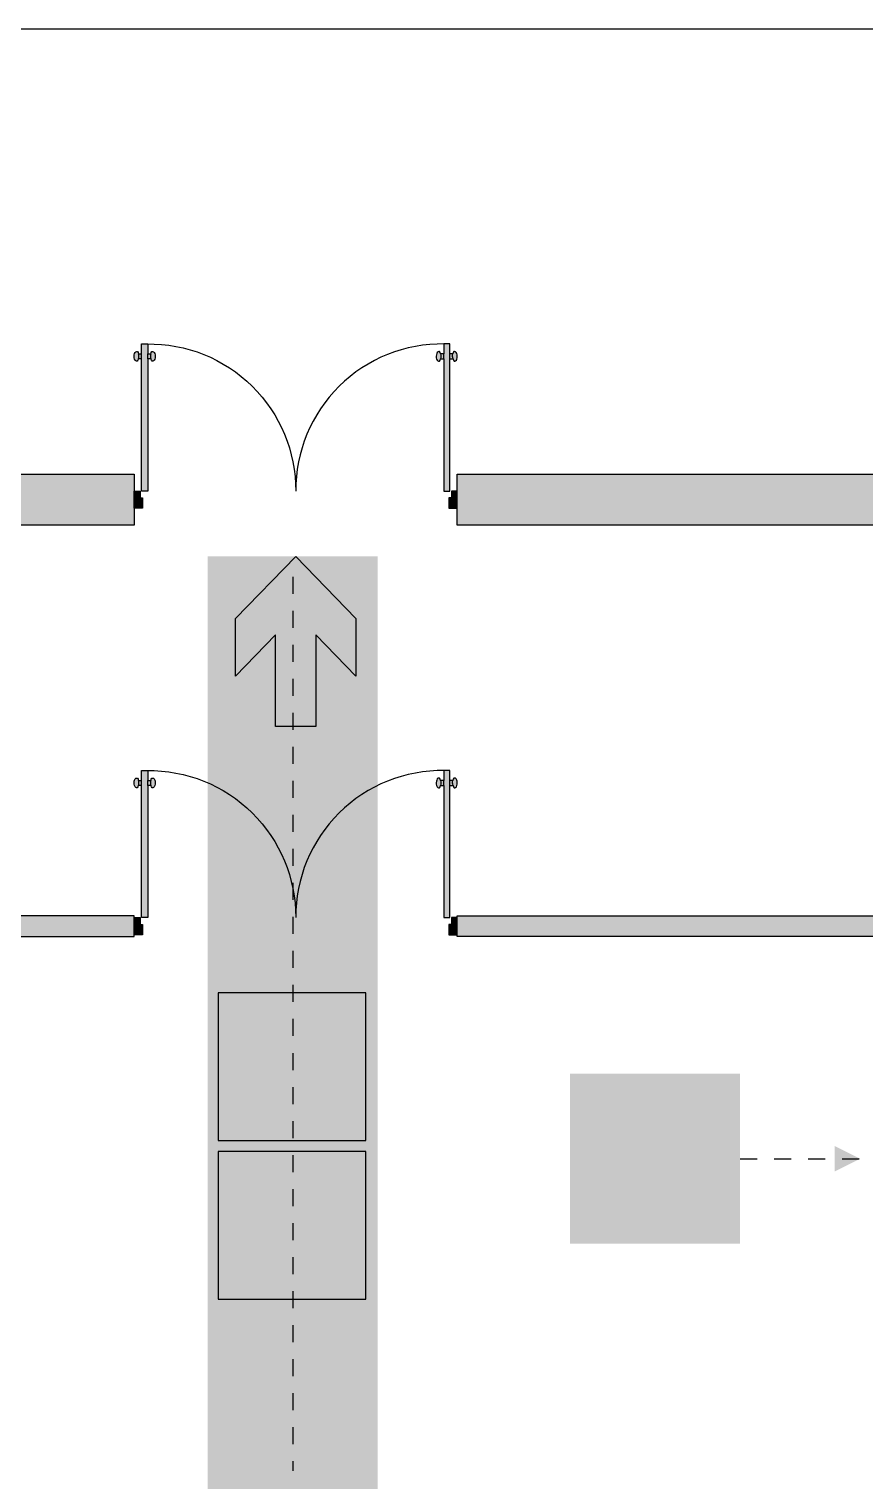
# Model space of a CAD drawing. Header units: metres. Extents: x 5231.1 to 5275.7, y -3151.4 to -3108.9.
# Drawn here: x 5260.22 to 5265.14, y -3128.36 to -3119.83 of the extents above; entities that cross this region are included whole.
import ezdxf

# ---------------------------------------------------------------- set-up
doc = ezdxf.new("R2010")
doc.units = ezdxf.units.M
for name, pattern in [('Green Dashed Line', [0.015875, 0, -0.015875]), ('Page Lines', [0]), ('RayonDimensionSideLines', [0.02, 0, -0.02]), ('Style', [0]), ('Style Black Lines', [0]), ('Style Grey Lines', [0]), ('Style White Lines', [0]), ('Style_2', [0]), ('Style_3', [0])]:
    doc.linetypes.add(name, pattern=pattern)
for name, color, linetype, true_color in [('Annotations', 7, 'Continuous', 0xa86464), ('Building', 7, 'Continuous', 0xfabd88), ('Imported blocks', 7, 'Continuous', 0xc57dd9), ('New Layer', 7, 'Continuous', 0xf890f8), ('New Layer_1', 7, 'Continuous', 0xca387c)]:
    doc.layers.add(name, color=color, linetype=linetype, true_color=true_color)

# ---------------------------------------------------------------- blocks, each defined once
blk = doc.blocks.new('arrow')
at = {"layer": 'Annotations'}
blk.add_hatch(color=256, dxfattribs=at).paths.add_polyline_path([(5265.11, -3126.4697), (5264.96, -3126.3947), (5264.96, -3126.5447)])
at = {"layer": 'Annotations', "linetype": 'RayonDimensionSideLines'}
blk.add_lwpolyline([(5264.4042, -3126.4697), (5265.11, -3126.4697)], dxfattribs=at)
blk = doc.blocks.new('Double door EU 180')
at = {"layer": 'Imported blocks', "transparency": 33554483}
h = blk.add_hatch(color=256, dxfattribs=at)
edge = h.paths.add_edge_path(flags=0)
edge.add_spline(control_points=[(-0.8259, 0.843), (-0.8256, 0.8308), (-0.8295, 0.8196), (-0.8356, 0.815)], knot_values=[0, 0, 0, 0, 1, 1, 1, 1], degree=3, periodic=0)
edge.add_spline(control_points=[(-0.8356, 0.815), (-0.8417, 0.8104), (-0.8488, 0.8133), (-0.8509, 0.8275)], knot_values=[0, 0, 0, 0, 1, 1, 1, 1], degree=3, periodic=0)
edge.add_line((-0.8509, 0.8275), (-0.87, 0.8275))
edge.add_line((-0.87, 0.8275), (-0.87, 0.05))
edge.add_line((-0.87, 0.05), (-0.9059, 0.05))
edge.add_line((-0.9059, 0.05), (-0.9059, 0.8275))
edge.add_line((-0.9059, 0.8275), (-0.925, 0.8275))
edge.add_spline(control_points=[(-0.925, 0.8275), (-0.9271, 0.8133), (-0.9342, 0.8104), (-0.9403, 0.815)], knot_values=[0, 0, 0, 0, 1, 1, 1, 1], degree=3, periodic=0)
edge.add_spline(control_points=[(-0.9403, 0.815), (-0.9463, 0.8196), (-0.9502, 0.8308), (-0.95, 0.843)], knot_values=[0, 0, 0, 0, 1, 1, 1, 1], degree=3, periodic=0)
edge.add_spline(control_points=[(-0.95, 0.843), (-0.9497, 0.8551), (-0.9454, 0.8658), (-0.9391, 0.8695)], knot_values=[0, 0, 0, 0, 1, 1, 1, 1], degree=3, periodic=0)
edge.add_spline(control_points=[(-0.9391, 0.8695), (-0.9328, 0.8732), (-0.9258, 0.8707), (-0.924, 0.8562)], knot_values=[0, 0, 0, 0, 1, 1, 1, 1], degree=3, periodic=0)
edge.add_line((-0.924, 0.8562), (-0.9059, 0.8562))
edge.add_line((-0.9059, 0.8562), (-0.9059, 0.915))
edge.add_line((-0.9059, 0.915), (-0.87, 0.915))
edge.add_line((-0.87, 0.915), (-0.87, 0.8562))
edge.add_line((-0.87, 0.8562), (-0.8519, 0.8562))
edge.add_spline(control_points=[(-0.8519, 0.8562), (-0.8501, 0.8707), (-0.8431, 0.8732), (-0.8368, 0.8695)], knot_values=[0, 0, 0, 0, 1, 1, 1, 1], degree=3, periodic=0)
edge.add_spline(control_points=[(-0.8368, 0.8695), (-0.8305, 0.8658), (-0.8262, 0.8551), (-0.8259, 0.843)], knot_values=[0, 0, 0, 0, 1, 1, 1, 1], degree=3, periodic=0)
h = blk.add_hatch(color=256, dxfattribs=at)
edge = h.paths.add_edge_path(flags=0)
edge.add_spline(control_points=[(0.8259, 0.843), (0.8256, 0.8308), (0.8295, 0.8196), (0.8356, 0.815)], knot_values=[0, 0, 0, 0, 1, 1, 1, 1], degree=3, periodic=0)
edge.add_spline(control_points=[(0.8356, 0.815), (0.8417, 0.8104), (0.8488, 0.8133), (0.8509, 0.8275)], knot_values=[0, 0, 0, 0, 1, 1, 1, 1], degree=3, periodic=0)
edge.add_line((0.8509, 0.8275), (0.87, 0.8275))
edge.add_line((0.87, 0.8275), (0.87, 0.05))
edge.add_line((0.87, 0.05), (0.9059, 0.05))
edge.add_line((0.9059, 0.05), (0.9059, 0.8275))
edge.add_line((0.9059, 0.8275), (0.925, 0.8275))
edge.add_spline(control_points=[(0.925, 0.8275), (0.9271, 0.8133), (0.9342, 0.8104), (0.9403, 0.815)], knot_values=[0, 0, 0, 0, 1, 1, 1, 1], degree=3, periodic=0)
edge.add_spline(control_points=[(0.9403, 0.815), (0.9463, 0.8196), (0.9502, 0.8308), (0.95, 0.843)], knot_values=[0, 0, 0, 0, 1, 1, 1, 1], degree=3, periodic=0)
edge.add_spline(control_points=[(0.95, 0.843), (0.9497, 0.8551), (0.9454, 0.8658), (0.9391, 0.8695)], knot_values=[0, 0, 0, 0, 1, 1, 1, 1], degree=3, periodic=0)
edge.add_spline(control_points=[(0.9391, 0.8695), (0.9328, 0.8732), (0.9258, 0.8707), (0.924, 0.8562)], knot_values=[0, 0, 0, 0, 1, 1, 1, 1], degree=3, periodic=0)
edge.add_line((0.924, 0.8562), (0.9059, 0.8562))
edge.add_line((0.9059, 0.8562), (0.9059, 0.915))
edge.add_line((0.9059, 0.915), (0.87, 0.915))
edge.add_line((0.87, 0.915), (0.87, 0.8562))
edge.add_line((0.87, 0.8562), (0.8519, 0.8562))
edge.add_spline(control_points=[(0.8519, 0.8562), (0.8501, 0.8707), (0.8431, 0.8732), (0.8368, 0.8695)], knot_values=[0, 0, 0, 0, 1, 1, 1, 1], degree=3, periodic=0)
edge.add_spline(control_points=[(0.8368, 0.8695), (0.8305, 0.8658), (0.8262, 0.8551), (0.8259, 0.843)], knot_values=[0, 0, 0, 0, 1, 1, 1, 1], degree=3, periodic=0)
for points in [[(-0.95, -0.05), (-0.95, 0.05), (-0.915, 0.05), (-0.915, 0.01), (-0.9, 0.01), (-0.9, -0.05), (-0.95, -0.05)], [(0.95, -0.05), (0.95, 0.05), (0.915, 0.05), (0.915, 0.01), (0.9, 0.01), (0.9, -0.05), (0.95, -0.05)]]:
    blk.add_hatch(color=256, dxfattribs=at).paths.add_polyline_path(points, flags=0)
at = {"layer": 'Imported blocks', "linetype": 'Style'}
for points in [[(-0.924, 0.8562), (-0.9059, 0.8562), (-0.9059, 0.915), (-0.87, 0.915), (-0.87, 0.8562), (-0.8519, 0.8562)], [(0.924, 0.8562), (0.9059, 0.8562), (0.9059, 0.915), (0.87, 0.915), (0.87, 0.8562), (0.8519, 0.8562)], [(-0.8509, 0.8275), (-0.87, 0.8275), (-0.87, 0.05), (-0.9059, 0.05), (-0.9059, 0.8275), (-0.925, 0.8275)], [(0.8509, 0.8275), (0.87, 0.8275), (0.87, 0.05), (0.9059, 0.05), (0.9059, 0.8275), (0.925, 0.8275)]]:
    blk.add_lwpolyline(points, dxfattribs=at)
at = {"layer": 'Imported blocks', "linetype": 'Style Black Lines'}
for points in [[(-0.9059, 0.8275), (-0.9059, 0.8562)], [(-0.87, 0.8275), (-0.87, 0.8562)], [(0.87, 0.8275), (0.87, 0.8562)], [(0.9059, 0.8275), (0.9059, 0.8562)]]:
    blk.add_lwpolyline(points, dxfattribs=at)
at = {"layer": 'Imported blocks', "linetype": 'Style Grey Lines'}
for points in [[(-0.875, 0.915, -0.420196), (0, 0.05)], [(0.875, 0.915, 0.420196), (0, 0.05)]]:
    blk.add_lwpolyline(points, format="xyb", dxfattribs=at)
at = {"layer": 'Imported blocks', "linetype": 'Style'}
for points in [[(-0.95, -0.05), (-0.95, 0.05), (-0.915, 0.05), (-0.915, 0.01), (-0.9, 0.01), (-0.9, -0.05), (-0.95, -0.05)], [(0.95, -0.05), (0.95, 0.05), (0.915, 0.05), (0.915, 0.01), (0.9, 0.01), (0.9, -0.05), (0.95, -0.05)]]:
    blk.add_lwpolyline(points, close=True, dxfattribs=at)
at = {"layer": 'Imported blocks'}
for centre, major_axis, start_param, end_param in [((-0.9552, 0.8432), (0, 0.037), -2.00671, -1.212577), ((-0.8257, 0.8419), (0, 0.0315), 1.099067, 2.042424)]:
    blk.add_ellipse(centre, major_axis=major_axis, ratio=0.897915, start_param=start_param, end_param=end_param, dxfattribs=at)
at = {"layer": 'Imported blocks', "extrusion": (0, 0, -1)}
for centre, major_axis, start_param, end_param in [((0.8257, 0.8419), (0, 0.0315), 1.099067, 2.042424), ((0.9552, 0.8432), (0, 0.037), -2.00671, -1.212577)]:
    blk.add_ellipse(centre, major_axis=major_axis, ratio=0.897915, start_param=start_param, end_param=end_param, dxfattribs=at)
at = {"layer": 'Imported blocks'}
for points in [[(-0.95, 0.843), (-0.9497, 0.8551), (-0.9454, 0.8658), (-0.9391, 0.8695)], [(-0.9391, 0.8695), (-0.9328, 0.8732), (-0.9258, 0.8707), (-0.924, 0.8562)], [(-0.8519, 0.8562), (-0.8501, 0.8707), (-0.8431, 0.8732), (-0.8368, 0.8695)], [(-0.8368, 0.8695), (-0.8305, 0.8658), (-0.8262, 0.8551), (-0.8259, 0.843)], [(0.8368, 0.8695), (0.8305, 0.8658), (0.8262, 0.8551), (0.8259, 0.843)], [(0.8519, 0.8562), (0.8501, 0.8707), (0.8431, 0.8732), (0.8368, 0.8695)], [(0.9391, 0.8695), (0.9328, 0.8732), (0.9258, 0.8707), (0.924, 0.8562)], [(0.95, 0.843), (0.9497, 0.8551), (0.9454, 0.8658), (0.9391, 0.8695)], [(-0.9403, 0.815), (-0.9463, 0.8196), (-0.9502, 0.8308), (-0.95, 0.843)], [(-0.925, 0.8275), (-0.9271, 0.8133), (-0.9342, 0.8104), (-0.9403, 0.815)], [(-0.8356, 0.815), (-0.8417, 0.8104), (-0.8488, 0.8133), (-0.8509, 0.8275)], [(-0.8259, 0.843), (-0.8256, 0.8308), (-0.8295, 0.8196), (-0.8356, 0.815)], [(0.8259, 0.843), (0.8256, 0.8308), (0.8295, 0.8196), (0.8356, 0.815)], [(0.8356, 0.815), (0.8417, 0.8104), (0.8488, 0.8133), (0.8509, 0.8275)], [(0.925, 0.8275), (0.9271, 0.8133), (0.9342, 0.8104), (0.9403, 0.815)], [(0.9403, 0.815), (0.9463, 0.8196), (0.9502, 0.8308), (0.95, 0.843)]]:
    blk.add_open_spline(points, degree=3, dxfattribs=at)
blk = doc.blocks.new('Emergency exit direction')
at = {"layer": 'Imported blocks', "transparency": 33554483}
for points in [[(-0.0096, 0.1279), (-0.2655, 0.1279), (-0.2655, -0.1279), (-0.0096, -0.1279), (-0.0096, 0.1279)], [(0.2655, -0.1279), (0.2655, 0.1279), (0.0096, 0.1279), (0.0096, -0.1279), (0.2655, -0.1279)], [(0.1641, 0.0707), (0.2373, 0), (0.1641, -0.0707), (0.0963, -0.0707), (0.1451, -0.0236), (0.0371, -0.0236), (0.0371, 0.0236), (0.1451, 0.0236), (0.0963, 0.0707), (0.1641, 0.0707)]]:
    blk.add_hatch(color=256, dxfattribs=at).paths.add_polyline_path(points, flags=0)
h = blk.add_hatch(color=256, dxfattribs=at)
edge = h.paths.add_edge_path(flags=0)
edge.add_line((-0.2075, -0.0976), (-0.2226, -0.1156))
edge.add_line((-0.2226, -0.1156), (-0.1438, -0.1156))
edge.add_line((-0.1438, -0.1156), (-0.1328, -0.103))
edge.add_spline(control_points=[(-0.1328, -0.103), (-0.1291, -0.0988), (-0.1227, -0.0983), (-0.1185, -0.102)], knot_values=[0, 0, 0, 0, 1, 1, 1, 1], degree=3, periodic=0)
edge.add_spline(control_points=[(-0.1185, -0.102), (-0.1148, -0.1052), (-0.1139, -0.1105), (-0.1162, -0.1146)], knot_values=[0, 0, 0, 0, 1, 1, 1, 1], degree=3, periodic=0)
edge.add_line((-0.1162, -0.1146), (-0.117, -0.1156))
edge.add_line((-0.117, -0.1156), (-0.0795, -0.1156))
edge.add_line((-0.0795, -0.1156), (-0.0644, -0.0976))
edge.add_line((-0.0644, -0.0976), (-0.0644, 0.0062))
edge.add_line((-0.0644, 0.0062), (-0.1038, 0.0062))
edge.add_spline(control_points=[(-0.1038, 0.0062), (-0.1042, 0.0062), (-0.1045, 0.0062), (-0.1049, 0.0062)], knot_values=[0, 0, 0, 0, 1, 1, 1, 1], degree=3, periodic=0)
edge.add_spline(control_points=[(-0.1049, 0.0062), (-0.1056, 0.0062), (-0.1063, 0.0063), (-0.1069, 0.0064)], knot_values=[0, 0, 0, 0, 1, 1, 1, 1], degree=3, periodic=0)
edge.add_spline(control_points=[(-0.1069, 0.0064), (-0.1082, 0.0066), (-0.1093, 0.0072), (-0.1103, 0.008)], knot_values=[0, 0, 0, 0, 1, 1, 1, 1], degree=3, periodic=0)
edge.add_spline(control_points=[(-0.1103, 0.008), (-0.1125, 0.0095), (-0.1139, 0.012), (-0.1139, 0.0148)], knot_values=[0, 0, 0, 0, 1, 1, 1, 1], degree=3, periodic=0)
edge.add_line((-0.1139, 0.0148), (-0.1139, 0.0152))
edge.add_line((-0.1139, 0.0152), (-0.1138, 0.0324))
edge.add_line((-0.1138, 0.0324), (-0.1357, 0.0053))
edge.add_line((-0.1357, 0.0053), (-0.112, -0.032))
edge.add_spline(control_points=[(-0.112, -0.032), (-0.1114, -0.0328), (-0.111, -0.0337), (-0.1107, -0.0346)], knot_values=[0, 0, 0, 0, 1, 1, 1, 1], degree=3, periodic=0)
edge.add_spline(control_points=[(-0.1107, -0.0346), (-0.1107, -0.0347), (-0.1107, -0.0347), (-0.1107, -0.0348)], knot_values=[0, 0, 0, 0, 1, 1, 1, 1], degree=3, periodic=0)
edge.add_spline(control_points=[(-0.1107, -0.0348), (-0.1106, -0.035), (-0.1105, -0.0353), (-0.1105, -0.0355)], knot_values=[0, 0, 0, 0, 1, 1, 1, 1], degree=3, periodic=0)
edge.add_spline(control_points=[(-0.1105, -0.0355), (-0.1105, -0.0356), (-0.1104, -0.0357), (-0.1104, -0.0358)], knot_values=[0, 0, 0, 0, 1, 1, 1, 1], degree=3, periodic=0)
edge.add_spline(control_points=[(-0.1104, -0.0358), (-0.1102, -0.0367), (-0.1102, -0.0378), (-0.1102, -0.0387)], knot_values=[0, 0, 0, 0, 1, 1, 1, 1], degree=3, periodic=0)
edge.add_line((-0.1102, -0.0387), (-0.1102, -0.0864))
edge.add_spline(control_points=[(-0.1102, -0.0864), (-0.1102, -0.092), (-0.1147, -0.0965), (-0.1203, -0.0965)], knot_values=[0, 0, 0, 0, 1, 1, 1, 1], degree=3, periodic=0)
edge.add_spline(control_points=[(-0.1203, -0.0965), (-0.1259, -0.0965), (-0.1305, -0.092), (-0.1305, -0.0864)], knot_values=[0, 0, 0, 0, 1, 1, 1, 1], degree=3, periodic=0)
edge.add_line((-0.1305, -0.0864), (-0.1305, -0.0406))
edge.add_line((-0.1305, -0.0406), (-0.1464, -0.0157))
edge.add_line((-0.1464, -0.0157), (-0.1464, -0.0386))
edge.add_spline(control_points=[(-0.1464, -0.0386), (-0.1464, -0.0387), (-0.1464, -0.0388), (-0.1464, -0.0389)], knot_values=[0, 0, 0, 0, 1, 1, 1, 1], degree=3, periodic=0)
edge.add_spline(control_points=[(-0.1464, -0.0389), (-0.1464, -0.039), (-0.1464, -0.0391), (-0.1464, -0.0392)], knot_values=[0, 0, 0, 0, 1, 1, 1, 1], degree=3, periodic=0)
edge.add_spline(control_points=[(-0.1464, -0.0392), (-0.1464, -0.0448), (-0.1509, -0.0493), (-0.1565, -0.0493)], knot_values=[0, 0, 0, 0, 1, 1, 1, 1], degree=3, periodic=0)
edge.add_line((-0.1565, -0.0493), (-0.1565, -0.0493))
edge.add_line((-0.1565, -0.0493), (-0.2052, -0.0493))
edge.add_spline(control_points=[(-0.2052, -0.0493), (-0.2108, -0.0493), (-0.2153, -0.0448), (-0.2153, -0.0392)], knot_values=[0, 0, 0, 0, 1, 1, 1, 1], degree=3, periodic=0)
edge.add_spline(control_points=[(-0.2153, -0.0392), (-0.2153, -0.0335), (-0.2108, -0.029), (-0.2052, -0.029)], knot_values=[0, 0, 0, 0, 1, 1, 1, 1], degree=3, periodic=0)
edge.add_line((-0.2052, -0.029), (-0.1667, -0.029))
edge.add_line((-0.1667, -0.029), (-0.1668, 0.013))
edge.add_spline(control_points=[(-0.1668, 0.013), (-0.1668, 0.0157), (-0.1658, 0.0181), (-0.1643, 0.02)], knot_values=[0, 0, 0, 0, 1, 1, 1, 1], degree=3, periodic=0)
edge.add_line((-0.1643, 0.02), (-0.1357, 0.0554))
edge.add_line((-0.1357, 0.0554), (-0.1521, 0.0554))
edge.add_line((-0.1521, 0.0554), (-0.1747, 0.0272))
edge.add_spline(control_points=[(-0.1747, 0.0272), (-0.1776, 0.0236), (-0.1831, 0.0231), (-0.187, 0.0262)], knot_values=[0, 0, 0, 0, 1, 1, 1, 1], degree=3, periodic=0)
edge.add_spline(control_points=[(-0.187, 0.0262), (-0.1909, 0.0293), (-0.1916, 0.0348), (-0.1887, 0.0384)], knot_values=[0, 0, 0, 0, 1, 1, 1, 1], degree=3, periodic=0)
edge.add_line((-0.1887, 0.0384), (-0.1631, 0.0703))
edge.add_spline(control_points=[(-0.1631, 0.0703), (-0.1621, 0.0716), (-0.1607, 0.0725), (-0.1592, 0.0729)], knot_values=[0, 0, 0, 0, 1, 1, 1, 1], degree=3, periodic=0)
edge.add_spline(control_points=[(-0.1592, 0.0729), (-0.1592, 0.0729), (-0.1592, 0.0729), (-0.1592, 0.0729)], knot_values=[0, 0, 0, 0, 1, 1, 1, 1], degree=3, periodic=0)
edge.add_spline(control_points=[(-0.1592, 0.0729), (-0.159, 0.073), (-0.1588, 0.0731), (-0.1586, 0.0731)], knot_values=[0, 0, 0, 0, 1, 1, 1, 1], degree=3, periodic=0)
edge.add_spline(control_points=[(-0.1586, 0.0731), (-0.1585, 0.0731), (-0.1584, 0.0732), (-0.1583, 0.0732)], knot_values=[0, 0, 0, 0, 1, 1, 1, 1], degree=3, periodic=0)
edge.add_spline(control_points=[(-0.1583, 0.0732), (-0.1581, 0.0732), (-0.158, 0.0732), (-0.1579, 0.0732)], knot_values=[0, 0, 0, 0, 1, 1, 1, 1], degree=3, periodic=0)
edge.add_spline(control_points=[(-0.1579, 0.0732), (-0.1577, 0.0733), (-0.1576, 0.0733), (-0.1574, 0.0733)], knot_values=[0, 0, 0, 0, 1, 1, 1, 1], degree=3, periodic=0)
edge.add_spline(control_points=[(-0.1574, 0.0733), (-0.1573, 0.0733), (-0.1571, 0.0733), (-0.157, 0.0733)], knot_values=[0, 0, 0, 0, 1, 1, 1, 1], degree=3, periodic=0)
edge.add_spline(control_points=[(-0.157, 0.0733), (-0.1569, 0.0733), (-0.1568, 0.0733), (-0.1566, 0.0733)], knot_values=[0, 0, 0, 0, 1, 1, 1, 1], degree=3, periodic=0)
edge.add_line((-0.1566, 0.0733), (-0.1154, 0.0733))
edge.add_spline(control_points=[(-0.1154, 0.0733), (-0.113, 0.0733), (-0.1108, 0.0723), (-0.1092, 0.0706)], knot_values=[0, 0, 0, 0, 1, 1, 1, 1], degree=3, periodic=0)
edge.add_line((-0.1092, 0.0706), (-0.1003, 0.0634))
edge.add_spline(control_points=[(-0.1003, 0.0634), (-0.0977, 0.0619), (-0.0959, 0.0592), (-0.0959, 0.056)], knot_values=[0, 0, 0, 0, 1, 1, 1, 1], degree=3, periodic=0)
edge.add_line((-0.0959, 0.056), (-0.0959, 0.0242))
edge.add_line((-0.0959, 0.0242), (-0.0644, 0.0241))
edge.add_line((-0.0644, 0.0241), (-0.0644, 0.1148))
edge.add_line((-0.0644, 0.1148), (-0.2075, 0.1148))
edge.add_line((-0.2075, 0.1148), (-0.2075, -0.0219))
edge.add_spline(control_points=[(-0.2075, -0.0219), (-0.2113, -0.0224), (-0.2147, -0.0241), (-0.2175, -0.0268)], knot_values=[0, 0, 0, 0, 1, 1, 1, 1], degree=3, periodic=0)
edge.add_spline(control_points=[(-0.2175, -0.0268), (-0.2208, -0.0301), (-0.2226, -0.0345), (-0.2226, -0.0391)], knot_values=[0, 0, 0, 0, 1, 1, 1, 1], degree=3, periodic=0)
edge.add_spline(control_points=[(-0.2226, -0.0391), (-0.2226, -0.0438), (-0.2208, -0.0482), (-0.2175, -0.0515)], knot_values=[0, 0, 0, 0, 1, 1, 1, 1], degree=3, periodic=0)
edge.add_spline(control_points=[(-0.2175, -0.0515), (-0.2147, -0.0542), (-0.2113, -0.0559), (-0.2075, -0.0564)], knot_values=[0, 0, 0, 0, 1, 1, 1, 1], degree=3, periodic=0)
edge.add_line((-0.2075, -0.0564), (-0.2075, -0.0976))
edge = h.paths.add_edge_path(flags=0)
edge.add_spline(control_points=[(-0.1062, 0.09), (-0.1011, 0.0963), (-0.0918, 0.0973), (-0.0854, 0.0922)], knot_values=[0, 0, 0, 0, 1, 1, 1, 1], degree=3, periodic=0)
edge.add_spline(control_points=[(-0.0854, 0.0922), (-0.0791, 0.0871), (-0.0781, 0.0778), (-0.0832, 0.0714)], knot_values=[0, 0, 0, 0, 1, 1, 1, 1], degree=3, periodic=0)
edge.add_spline(control_points=[(-0.0832, 0.0714), (-0.0883, 0.0651), (-0.0976, 0.0641), (-0.104, 0.0692)], knot_values=[0, 0, 0, 0, 1, 1, 1, 1], degree=3, periodic=0)
edge.add_spline(control_points=[(-0.104, 0.0692), (-0.1103, 0.0743), (-0.1113, 0.0836), (-0.1062, 0.09)], knot_values=[0, 0, 0, 0, 1, 1, 1, 1], degree=3, periodic=0)
at = {"layer": 'Imported blocks', "linetype": 'Style Black Lines'}
for points in [[(-0.0096, 0.1279), (-0.2655, 0.1279), (-0.2655, -0.1279), (-0.0096, -0.1279), (-0.0096, 0.1279)], [(0.2655, -0.1279), (0.2655, 0.1279), (0.0096, 0.1279), (0.0096, -0.1279), (0.2655, -0.1279)]]:
    blk.add_lwpolyline(points, close=True, dxfattribs=at)
blk = doc.blocks.new('Evacuation direction')
at = {"layer": 'Imported blocks', "transparency": 33554483}
blk.add_hatch(color=256, dxfattribs=at).paths.add_polyline_path([(0.0269, -0.0707), (0.1001, 0), (0.0269, 0.0707), (-0.0409, 0.0707), (0.0079, 0.0236), (-0.1001, 0.0236), (-0.1001, -0.0236), (0.0079, -0.0236), (-0.0409, -0.0707), (0.0269, -0.0707)], flags=0)
at = {"layer": 'Imported blocks', "linetype": 'Style White Lines'}
blk.add_lwpolyline([(0.0269, -0.0707), (0.1001, 0), (0.0269, 0.0707), (-0.0409, 0.0707), (0.0079, 0.0236), (-0.1001, 0.0236), (-0.1001, -0.0236), (0.0079, -0.0236), (-0.0409, -0.0707), (0.0269, -0.0707)], close=True, dxfattribs=at)
blk = doc.blocks.new('Title block grey  horizontal')
at = {"layer": 'Imported blocks', "linetype": 'Page Lines'}
blk.add_lwpolyline([(-21, -14.835), (21, -14.835), (21, 14.835), (-21, 14.835), (-21, -14.835)], close=True, dxfattribs=at)
blk = doc.blocks.new('Extinguisher')
at = {"layer": 'Imported blocks', "transparency": 33554483}
for points in [[(-0.1281, 0.1281), (0.1281, 0.1281), (0.1281, -0.1281), (-0.1281, -0.1281), (-0.1281, 0.1281)], [(-0.0086, 0.0256), (-0.0643, 0.0256), (-0.0643, -0.0018), (-0.0086, -0.0018), (-0.0086, 0.0256)]]:
    blk.add_hatch(color=256, dxfattribs=at).paths.add_polyline_path(points, flags=0)
h = blk.add_hatch(color=256, dxfattribs=at)
edge = h.paths.add_edge_path(flags=0)
edge.add_spline(control_points=[(-0.0224, 0.0812), (-0.0169, 0.0814), (-0.0114, 0.0807), (-0.0061, 0.0792)], knot_values=[0, 0, 0, 0, 1, 1, 1, 1], degree=3, periodic=0)
edge.add_spline(control_points=[(-0.0061, 0.0792), (-0.0031, 0.0783), (0, 0.0801), (0.0009, 0.0831)], knot_values=[0, 0, 0, 0, 1, 1, 1, 1], degree=3, periodic=0)
edge.add_spline(control_points=[(0.0009, 0.0831), (0.001, 0.0834), (0.0011, 0.0838), (0.0011, 0.0842)], knot_values=[0, 0, 0, 0, 1, 1, 1, 1], degree=3, periodic=0)
edge.add_spline(control_points=[(0.0011, 0.0842), (0.0009, 0.0879), (-0.0011, 0.0912), (-0.0042, 0.0932)], knot_values=[0, 0, 0, 0, 1, 1, 1, 1], degree=3, periodic=0)
edge.add_spline(control_points=[(-0.0042, 0.0932), (-0.0082, 0.0956), (-0.0128, 0.0972), (-0.0175, 0.0977)], knot_values=[0, 0, 0, 0, 1, 1, 1, 1], degree=3, periodic=0)
edge.add_spline(control_points=[(-0.0175, 0.0977), (-0.0184, 0.0979), (-0.0195, 0.0981), (-0.0205, 0.0981)], knot_values=[0, 0, 0, 0, 1, 1, 1, 1], degree=3, periodic=0)
edge.add_line((-0.0205, 0.0981), (-0.0223, 0.0981))
edge.add_spline(control_points=[(-0.0223, 0.0981), (-0.0238, 0.0981), (-0.0251, 0.0993), (-0.0251, 0.1009)], knot_values=[0, 0, 0, 0, 1, 1, 1, 1], degree=3, periodic=0)
edge.add_line((-0.0251, 0.1009), (-0.0308, 0.1009))
edge.add_line((-0.0308, 0.1009), (-0.0308, 0.1059))
edge.add_line((-0.0308, 0.1059), (-0.0421, 0.1059))
edge.add_line((-0.0421, 0.1059), (-0.0421, 0.1009))
edge.add_line((-0.0421, 0.1009), (-0.0478, 0.1009))
edge.add_spline(control_points=[(-0.0478, 0.1009), (-0.0478, 0.0993), (-0.049, 0.0981), (-0.0506, 0.0981)], knot_values=[0, 0, 0, 0, 1, 1, 1, 1], degree=3, periodic=0)
edge.add_spline(control_points=[(-0.0506, 0.0981), (-0.0508, 0.0981), (-0.051, 0.0981), (-0.0511, 0.0981)], knot_values=[0, 0, 0, 0, 1, 1, 1, 1], degree=3, periodic=0)
edge.add_spline(control_points=[(-0.0511, 0.0981), (-0.0757, 0.1027), (-0.1, 0.0887), (-0.1083, 0.065)], knot_values=[0, 0, 0, 0, 1, 1, 1, 1], degree=3, periodic=0)
edge.add_spline(control_points=[(-0.1083, 0.065), (-0.1088, 0.0635), (-0.108, 0.0619), (-0.1065, 0.0614)], knot_values=[0, 0, 0, 0, 1, 1, 1, 1], degree=3, periodic=0)
edge.add_spline(control_points=[(-0.1065, 0.0614), (-0.1062, 0.0613), (-0.1059, 0.0612), (-0.1056, 0.0612)], knot_values=[0, 0, 0, 0, 1, 1, 1, 1], degree=3, periodic=0)
edge.add_line((-0.1056, 0.0612), (-0.1024, 0.0612))
edge.add_spline(control_points=[(-0.1024, 0.0612), (-0.1015, 0.0612), (-0.1006, 0.0617), (-0.1001, 0.0625)], knot_values=[0, 0, 0, 0, 1, 1, 1, 1], degree=3, periodic=0)
edge.add_spline(control_points=[(-0.1001, 0.0625), (-0.0891, 0.0788), (-0.0695, 0.0871), (-0.0501, 0.0837)], knot_values=[0, 0, 0, 0, 1, 1, 1, 1], degree=3, periodic=0)
edge.add_spline(control_points=[(-0.0501, 0.0837), (-0.0488, 0.0834), (-0.0478, 0.0823), (-0.0478, 0.0809)], knot_values=[0, 0, 0, 0, 1, 1, 1, 1], degree=3, periodic=0)
edge.add_line((-0.0478, 0.0809), (-0.0478, 0.0662))
edge.add_spline(control_points=[(-0.0478, 0.0662), (-0.0619, 0.0662), (-0.0733, 0.0548), (-0.0733, 0.0407)], knot_values=[0, 0, 0, 0, 1, 1, 1, 1], degree=3, periodic=0)
edge.add_line((-0.0733, 0.0407), (-0.0733, -0.1095))
edge.add_line((-0.0733, -0.1095), (0.0004, -0.1095))
edge.add_line((0.0004, -0.1095), (0.0004, 0.0407))
edge.add_spline(control_points=[(0.0004, 0.0407), (0.0004, 0.0548), (-0.011, 0.0662), (-0.0251, 0.0662)], knot_values=[0, 0, 0, 0, 1, 1, 1, 1], degree=3, periodic=0)
edge.add_line((-0.0251, 0.0662), (-0.0251, 0.0784))
edge.add_spline(control_points=[(-0.0251, 0.0784), (-0.0251, 0.0799), (-0.0239, 0.0811), (-0.0224, 0.0812)], knot_values=[0, 0, 0, 0, 1, 1, 1, 1], degree=3, periodic=0)
h = blk.add_hatch(color=256, dxfattribs=at)
edge = h.paths.add_edge_path(flags=0)
edge.add_spline(control_points=[(0.0419, 0.0861), (0.039, 0.0895), (0.0352, 0.092), (0.0352, 0.092)], knot_values=[0, 0, 0, 0, 1, 1, 1, 1], degree=3, periodic=0)
edge.add_spline(control_points=[(0.0352, 0.092), (0.0352, 0.092), (0.0448, 0.0941), (0.053, 0.0898)], knot_values=[0, 0, 0, 0, 1, 1, 1, 1], degree=3, periodic=0)
edge.add_spline(control_points=[(0.053, 0.0898), (0.0622, 0.085), (0.0701, 0.0746), (0.0701, 0.0746)], knot_values=[0, 0, 0, 0, 1, 1, 1, 1], degree=3, periodic=0)
edge.add_spline(control_points=[(0.0701, 0.0746), (0.0701, 0.0746), (0.0737, 0.068), (0.0765, 0.0608)], knot_values=[0, 0, 0, 0, 1, 1, 1, 1], degree=3, periodic=0)
edge.add_spline(control_points=[(0.0765, 0.0608), (0.081, 0.0493), (0.0882, 0.0376), (0.0882, 0.0376)], knot_values=[0, 0, 0, 0, 1, 1, 1, 1], degree=3, periodic=0)
edge.add_spline(control_points=[(0.0882, 0.0376), (0.0882, 0.0376), (0.093, 0.0286), (0.0984, 0.0232)], knot_values=[0, 0, 0, 0, 1, 1, 1, 1], degree=3, periodic=0)
edge.add_spline(control_points=[(0.0984, 0.0232), (0.1022, 0.0194), (0.1063, 0.016), (0.1097, 0.0135)], knot_values=[0, 0, 0, 0, 1, 1, 1, 1], degree=3, periodic=0)
edge.add_spline(control_points=[(0.1097, 0.0135), (0.1145, 0.01), (0.1179, 0.009), (0.1179, 0.009)], knot_values=[0, 0, 0, 0, 1, 1, 1, 1], degree=3, periodic=0)
edge.add_spline(control_points=[(0.1179, 0.009), (0.1179, 0.009), (0.1071, 0.0054), (0.0956, 0.0079)], knot_values=[0, 0, 0, 0, 1, 1, 1, 1], degree=3, periodic=0)
edge.add_spline(control_points=[(0.0956, 0.0079), (0.0857, 0.0102), (0.0749, 0.0187), (0.0749, 0.0187)], knot_values=[0, 0, 0, 0, 1, 1, 1, 1], degree=3, periodic=0)
edge.add_spline(control_points=[(0.0749, 0.0187), (0.0749, 0.0187), (0.0676, 0.0258), (0.0623, 0.035)], knot_values=[0, 0, 0, 0, 1, 1, 1, 1], degree=3, periodic=0)
edge.add_spline(control_points=[(0.0623, 0.035), (0.0566, 0.0447), (0.053, 0.0565), (0.053, 0.0565)], knot_values=[0, 0, 0, 0, 1, 1, 1, 1], degree=3, periodic=0)
edge.add_line((0.053, 0.0565), (0.0475, 0.0776))
edge.add_spline(control_points=[(0.0475, 0.0776), (0.0475, 0.0776), (0.0445, 0.083), (0.0419, 0.0861)], knot_values=[0, 0, 0, 0, 1, 1, 1, 1], degree=3, periodic=0)
h = blk.add_hatch(color=256, dxfattribs=at)
edge = h.paths.add_edge_path(flags=0)
edge.add_spline(control_points=[(0.0849, 0.0628), (0.0774, 0.0821), (0.0849, 0.1083), (0.0849, 0.1083)], knot_values=[0, 0, 0, 0, 1, 1, 1, 1], degree=3, periodic=0)
edge.add_spline(control_points=[(0.0849, 0.1083), (0.0849, 0.1083), (0.0879, 0.0977), (0.093, 0.0868)], knot_values=[0, 0, 0, 0, 1, 1, 1, 1], degree=3, periodic=0)
edge.add_spline(control_points=[(0.093, 0.0868), (0.0955, 0.0815), (0.0985, 0.0762), (0.1016, 0.0718)], knot_values=[0, 0, 0, 0, 1, 1, 1, 1], degree=3, periodic=0)
edge.add_spline(control_points=[(0.1016, 0.0718), (0.1088, 0.0617), (0.1179, 0.0594), (0.1179, 0.0594)], knot_values=[0, 0, 0, 0, 1, 1, 1, 1], degree=3, periodic=0)
edge.add_line((0.1179, 0.0594), (0.1179, 0.0246))
edge.add_spline(control_points=[(0.1179, 0.0246), (0.1179, 0.0246), (0.0935, 0.0404), (0.0849, 0.0628)], knot_values=[0, 0, 0, 0, 1, 1, 1, 1], degree=3, periodic=0)
h = blk.add_hatch(color=256, dxfattribs=at)
edge = h.paths.add_edge_path(flags=0)
edge.add_spline(control_points=[(0.0445, 0.0194), (0.0416, 0.0302), (0.043, 0.0413), (0.043, 0.0413)], knot_values=[0, 0, 0, 0, 1, 1, 1, 1], degree=3, periodic=0)
edge.add_spline(control_points=[(0.043, 0.0413), (0.043, 0.0413), (0.0496, 0.0296), (0.06, 0.0198)], knot_values=[0, 0, 0, 0, 1, 1, 1, 1], degree=3, periodic=0)
edge.add_spline(control_points=[(0.06, 0.0198), (0.0676, 0.0127), (0.0763, 0.006), (0.0823, 0.0026)], knot_values=[0, 0, 0, 0, 1, 1, 1, 1], degree=3, periodic=0)
edge.add_spline(control_points=[(0.0823, 0.0026), (0.0825, 0.0025), (0.0827, 0.0024), (0.0829, 0.0023)], knot_values=[0, 0, 0, 0, 1, 1, 1, 1], degree=3, periodic=0)
edge.add_spline(control_points=[(0.0829, 0.0023), (0.1057, -0.0108), (0.1171, -0.0091), (0.1171, -0.0091)], knot_values=[0, 0, 0, 0, 1, 1, 1, 1], degree=3, periodic=0)
edge.add_line((0.1171, -0.0091), (0.1171, -0.0436))
edge.add_spline(control_points=[(0.1171, -0.0436), (0.1171, -0.0436), (0.0945, -0.0382), (0.0771, -0.0269)], knot_values=[0, 0, 0, 0, 1, 1, 1, 1], degree=3, periodic=0)
edge.add_spline(control_points=[(0.0771, -0.0269), (0.0639, -0.0184), (0.0549, -0.0032), (0.0549, -0.0032)], knot_values=[0, 0, 0, 0, 1, 1, 1, 1], degree=3, periodic=0)
edge.add_spline(control_points=[(0.0549, -0.0032), (0.0549, -0.0032), (0.0475, 0.008), (0.0445, 0.0194)], knot_values=[0, 0, 0, 0, 1, 1, 1, 1], degree=3, periodic=0)
h = blk.add_hatch(color=256, dxfattribs=at)
edge = h.paths.add_edge_path(flags=0)
edge.add_spline(control_points=[(0.0352, -0.0325), (0.0272, -0.0273), (0.0182, -0.0258), (0.0182, -0.0258)], knot_values=[0, 0, 0, 0, 1, 1, 1, 1], degree=3, periodic=0)
edge.add_spline(control_points=[(0.0182, -0.0258), (0.0182, -0.0258), (0.0227, -0.0221), (0.0286, -0.0202)], knot_values=[0, 0, 0, 0, 1, 1, 1, 1], degree=3, periodic=0)
edge.add_spline(control_points=[(0.0286, -0.0202), (0.0349, -0.0182), (0.0426, -0.018), (0.0426, -0.018)], knot_values=[0, 0, 0, 0, 1, 1, 1, 1], degree=3, periodic=0)
edge.add_spline(control_points=[(0.0426, -0.018), (0.0426, -0.018), (0.051, -0.0191), (0.0568, -0.0222)], knot_values=[0, 0, 0, 0, 1, 1, 1, 1], degree=3, periodic=0)
edge.add_spline(control_points=[(0.0568, -0.0222), (0.0659, -0.0271), (0.0719, -0.0334), (0.0719, -0.0334)], knot_values=[0, 0, 0, 0, 1, 1, 1, 1], degree=3, periodic=0)
edge.add_spline(control_points=[(0.0719, -0.0334), (0.0719, -0.0334), (0.0759, -0.0384), (0.0812, -0.0432)], knot_values=[0, 0, 0, 0, 1, 1, 1, 1], degree=3, periodic=0)
edge.add_spline(control_points=[(0.0812, -0.0432), (0.0836, -0.0454), (0.0862, -0.0475), (0.0889, -0.0492)], knot_values=[0, 0, 0, 0, 1, 1, 1, 1], degree=3, periodic=0)
edge.add_spline(control_points=[(0.0889, -0.0492), (0.1012, -0.0565), (0.1175, -0.0603), (0.1175, -0.0603)], knot_values=[0, 0, 0, 0, 1, 1, 1, 1], degree=3, periodic=0)
edge.add_spline(control_points=[(0.1175, -0.0603), (0.1175, -0.0603), (0.112, -0.0654), (0.1045, -0.068)], knot_values=[0, 0, 0, 0, 1, 1, 1, 1], degree=3, periodic=0)
edge.add_spline(control_points=[(0.1045, -0.068), (0.0976, -0.0704), (0.0886, -0.0703), (0.0886, -0.0703)], knot_values=[0, 0, 0, 0, 1, 1, 1, 1], degree=3, periodic=0)
edge.add_spline(control_points=[(0.0886, -0.0703), (0.0886, -0.0703), (0.0767, -0.0703), (0.066, -0.0636)], knot_values=[0, 0, 0, 0, 1, 1, 1, 1], degree=3, periodic=0)
edge.add_spline(control_points=[(0.066, -0.0636), (0.0566, -0.0577), (0.0482, -0.0451), (0.0482, -0.0451)], knot_values=[0, 0, 0, 0, 1, 1, 1, 1], degree=3, periodic=0)
edge.add_spline(control_points=[(0.0482, -0.0451), (0.0482, -0.0451), (0.0421, -0.0369), (0.0352, -0.0325)], knot_values=[0, 0, 0, 0, 1, 1, 1, 1], degree=3, periodic=0)
h = blk.add_hatch(color=256, dxfattribs=at)
edge = h.paths.add_edge_path(flags=0)
edge.add_spline(control_points=[(0.0573, -0.0724), (0.0642, -0.0758), (0.0727, -0.0788), (0.0815, -0.0803)], knot_values=[0, 0, 0, 0, 1, 1, 1, 1], degree=3, periodic=0)
edge.add_spline(control_points=[(0.0815, -0.0803), (0.0977, -0.083), (0.1164, -0.0769), (0.1164, -0.0769)], knot_values=[0, 0, 0, 0, 1, 1, 1, 1], degree=3, periodic=0)
edge.add_line((0.1164, -0.0769), (0.1164, -0.1103))
edge.add_spline(control_points=[(0.1164, -0.1103), (0.1164, -0.1103), (0.0834, -0.1134), (0.0649, -0.101)], knot_values=[0, 0, 0, 0, 1, 1, 1, 1], degree=3, periodic=0)
edge.add_spline(control_points=[(0.0649, -0.101), (0.0463, -0.0886), (0.0423, -0.0606), (0.0423, -0.0606)], knot_values=[0, 0, 0, 0, 1, 1, 1, 1], degree=3, periodic=0)
edge.add_spline(control_points=[(0.0423, -0.0606), (0.0423, -0.0606), (0.0477, -0.0676), (0.0573, -0.0724)], knot_values=[0, 0, 0, 0, 1, 1, 1, 1], degree=3, periodic=0)

msp = doc.modelspace()

# ---------------------------------------------------------------- hatches: boundary and pattern name
at = {"layer": 'Building', "transparency": 33554483}
h = msp.add_hatch(color=256, dxfattribs=at)
h.paths.add_polyline_path([(5232.7954, -3122.4436), (5232.7954, -3122.7436), (5233.0954, -3122.7436), (5238.0795, -3122.7436), (5238.1995, -3122.7436), (5241.7841, -3122.7436), (5241.9041, -3122.7436), (5254.1183, -3122.7436), (5254.2383, -3122.7436), (5258.1989, -3122.7436), (5258.3189, -3122.7436), (5260.8417, -3122.7436), (5260.8417, -3122.4436), (5232.7954, -3122.4436)], flags=0)
h.paths.add_polyline_path([(5262.7417, -3122.7436), (5262.7417, -3122.4436), (5274.1861, -3122.4436), (5274.1861, -3122.7436), (5273.8861, -3122.7436), (5269.8714, -3122.7436), (5269.7514, -3122.7436), (5265.3415, -3122.7436), (5265.2215, -3122.7436), (5262.7417, -3122.7436)], flags=0)
h = msp.add_hatch(color=256, dxfattribs=at)
h.paths.add_polyline_path([(5258.1989, -3125.162), (5258.1989, -3125.042), (5258.3189, -3125.042), (5260.8417, -3125.042), (5260.8417, -3125.162), (5258.3189, -3125.162), (5258.1989, -3125.162)], flags=0)
h.paths.add_polyline_path([(5262.7417, -3125.162), (5262.7417, -3125.042), (5265.2215, -3125.042), (5265.3415, -3125.042), (5265.3415, -3125.162), (5265.2215, -3125.162), (5262.7417, -3125.162)], flags=0)
at = {"layer": 'New Layer_1', "transparency": 33554483}
msp.add_hatch(color=256, dxfattribs=at).paths.add_polyline_path([(5261.2747, -3128.4242), (5262.2733, -3128.4242), (5262.2733, -3122.9275), (5261.2747, -3122.9275), (5261.2747, -3128.4242)], flags=0)

# ---------------------------------------------------------------- linework, layer by layer
at = {"layer": 'Building', "linetype": 'Style_3'}
for points in [[(5232.7954, -3122.7436), (5232.7954, -3122.4436), (5260.8417, -3122.4436), (5260.8417, -3122.7436), (5258.3189, -3122.7436)], [(5265.2215, -3122.7436), (5262.7417, -3122.7436), (5262.7417, -3122.4436), (5274.1861, -3122.4436), (5274.1861, -3122.7436)]]:
    msp.add_lwpolyline(points, dxfattribs=at)
at = {"layer": 'Building', "linetype": 'Style_2'}
for points in [[(5258.3189, -3125.162), (5260.8417, -3125.162), (5260.8417, -3125.042), (5258.3189, -3125.042)], [(5265.2215, -3125.162), (5262.7417, -3125.162), (5262.7417, -3125.042), (5265.2215, -3125.042)]]:
    msp.add_lwpolyline(points, dxfattribs=at)
at = {"layer": 'New Layer', "linetype": 'Green Dashed Line'}
msp.add_lwpolyline([(5261.774, -3123.0478), (5261.774, -3128.304)], dxfattribs=at)

# ---------------------------------------------------------------- block references
at = {"layer": 'Annotations'}
msp.add_blockref('arrow', (0, 0), dxfattribs=at)
at = {"layer": 'Building'}
for p in [(5261.7917, -3122.5936), (5261.7917, -3125.102)]:
    msp.add_blockref('Double door EU 180', p, dxfattribs=at)
at = {"layer": 'Imported blocks', "xscale": 1.060714285714218, "yscale": 1.062549277919129}
msp.add_blockref('Title block grey  horizontal', (5253.39, -3135.59), dxfattribs=at)
at = {"layer": 'New Layer'}
for name, p, xscale, yscale, rotation in [('Evacuation direction', (5261.7915, -3123.4275), -4.994952745507343, 4.994952745507343, 270), ('Emergency exit direction', (5261.7702, -3126.3947), 3.390096177180737, 3.390096177180737, 90)]:
    msp.add_blockref(name, p, dxfattribs=dict(at, xscale=xscale, yscale=yscale, rotation=rotation))
at = {"layer": 'New Layer', "xscale": 3.903689094207683, "yscale": 3.903689094207683}
msp.add_blockref('Extinguisher', (5263.904, -3126.4696), dxfattribs=at)

doc.saveas('drawing.dxf')
